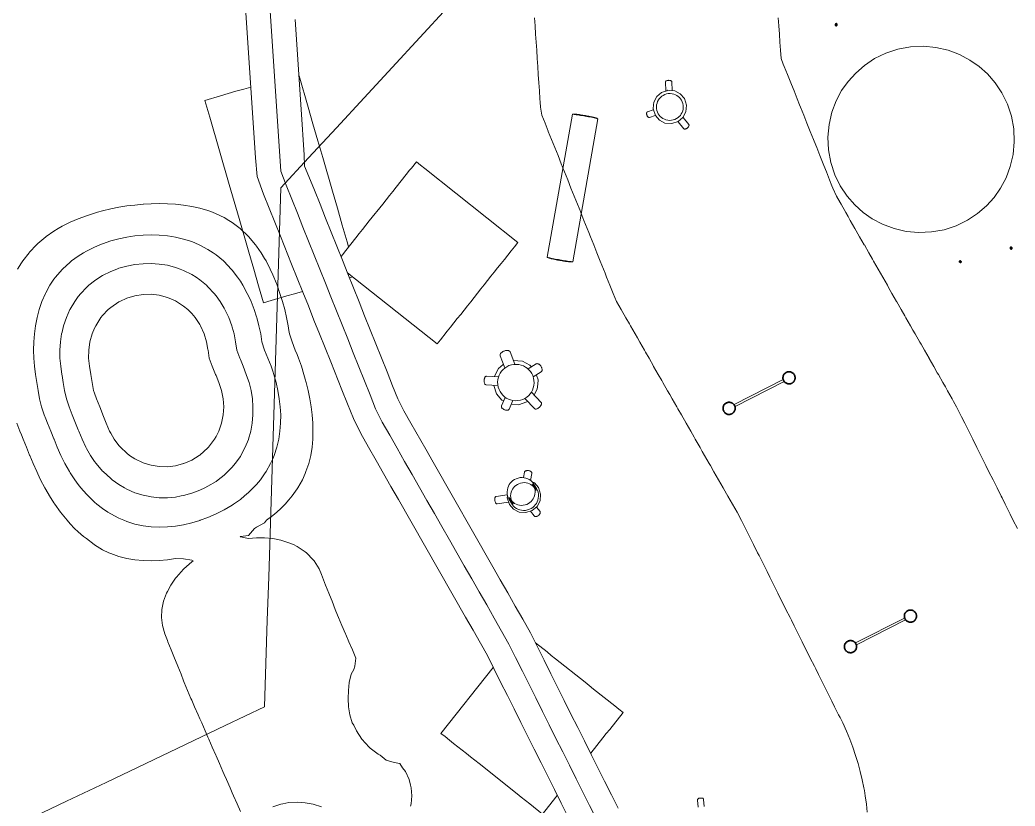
# Model space of a CAD drawing. Header units: millimetres. Extents: x -31757 to 121236, y -27283 to 63658.
# Drawn here: x 53617 to 65897, y 3077 to 12778 of the extents above; entities that cross this region are included whole.
import ezdxf

# ---------------------------------------------------------------- set-up
doc = ezdxf.new("R2010")
doc.units = ezdxf.units.MM
for name, color, linetype, lineweight in [('04_切断（機械室などの塊）', 7, 'Continuous', 35), ('10_見えがかり', 7, 'Continuous', 13), ('30_敷地・外構', 8, 'Continuous', 9)]:
    doc.layers.add(name, color=color, linetype=linetype, lineweight=lineweight)

msp = doc.modelspace()

# ---------------------------------------------------------------- linework, layer by layer
at = {"layer": '04_切断（機械室などの塊）'}
for points in [[(63681, 12718), (63681, 12718), (63681, 12719), (63681, 12720), (63681, 12721), (63681, 12721), (63681, 12722), (63681, 12723), (63681, 12724), (63682, 12724), (63682, 12726), (63682, 12726), (63683, 12727), (63683, 12727), (63684, 12728), (63684, 12729), (63685, 12729), (63685, 12730), (63686, 12730), (63686, 12731), (63687, 12731), (63687, 12731), (63688, 12732), (63688, 12732), (63689, 12732), (63689, 12732), (63690, 12732), (63691, 12732), (63691, 12732), (63692, 12732), (63692, 12731), (63693, 12731), (63693, 12731), (63694, 12731), (63695, 12730), (63695, 12730), (63696, 12729), (63696, 12729), (63696, 12728), (63697, 12727), (63697, 12726), (63697, 12726), (63698, 12725), (63698, 12724), (63698, 12723), (63698, 12723), (63698, 12722), (63699, 12721), (63699, 12720), (63699, 12719), (63699, 12718), (63699, 12718), (63698, 12717), (63698, 12716), (63698, 12715), (63698, 12715), (63698, 12714), (63698, 12713), (63697, 12712), (63697, 12712), (63696, 12711), (63696, 12710), (63696, 12709), (63695, 12709), (63695, 12708), (63694, 12708), (63694, 12707), (63693, 12707), (63692, 12706), (63692, 12706), (63691, 12706), (63691, 12706), (63690, 12706), (63690, 12706), (63689, 12706), (63689, 12706), (63688, 12706), (63688, 12706), (63687, 12706), (63687, 12706), (63686, 12707), (63685, 12707), (63685, 12708), (63684, 12708), (63684, 12709), (63683, 12709), (63683, 12710), (63683, 12710), (63682, 12711), (63682, 12712), (63682, 12713), (63681, 12713), (63681, 12714), (63681, 12715), (63681, 12716), (63681, 12716), (63681, 12718)], [(65850, 9949), (65849, 9949), (65849, 9949), (65848, 9949), (65848, 9949), (65847, 9949), (65847, 9949), (65846, 9949), (65845, 9949), (65845, 9950), (65844, 9950), (65844, 9950), (65843, 9951), (65843, 9951), (65842, 9952), (65842, 9952), (65841, 9953), (65841, 9953), (65840, 9954), (65840, 9955), (65840, 9956), (65840, 9956), (65839, 9957), (65839, 9958), (65839, 9959), (65839, 9959), (65839, 9960), (65839, 9961), (65839, 9962), (65839, 9962), (65839, 9963), (65839, 9964), (65839, 9965), (65839, 9966), (65839, 9967), (65839, 9967), (65840, 9968), (65840, 9969), (65840, 9970), (65841, 9970), (65841, 9971), (65842, 9971), (65842, 9972), (65843, 9973), (65843, 9973)], [(65843, 9973), (65844, 9973), (65844, 9974), (65845, 9974), (65845, 9974), (65846, 9975), (65847, 9975), (65847, 9975), (65848, 9975), (65848, 9975), (65849, 9975), (65849, 9975), (65850, 9974), (65850, 9974), (65851, 9974), (65851, 9974), (65852, 9973)], [(65852, 9973), (65852, 9973), (65853, 9972), (65853, 9972), (65854, 9971), (65854, 9971), (65855, 9970), (65855, 9969), (65855, 9968), (65856, 9968), (65856, 9967), (65856, 9966), (65856, 9965), (65856, 9965), (65857, 9964), (65857, 9963), (65857, 9962), (65857, 9961), (65857, 9960), (65857, 9960), (65856, 9959), (65856, 9958), (65856, 9957), (65856, 9957), (65856, 9956), (65855, 9955), (65855, 9954), (65855, 9954), (65854, 9953), (65854, 9952), (65853, 9952), (65853, 9951), (65852, 9951), (65852, 9950), (65851, 9950), (65851, 9950), (65850, 9949)], [(65213, 9789), (65213, 9790), (65212, 9791), (65212, 9791), (65211, 9792), (65211, 9792), (65211, 9793), (65210, 9794), (65210, 9794), (65210, 9795), (65210, 9796), (65210, 9796), (65210, 9797), (65210, 9798), (65210, 9798), (65210, 9799), (65210, 9799), (65211, 9800), (65211, 9800), (65211, 9801), (65211, 9801), (65212, 9802), (65212, 9802), (65213, 9802), (65213, 9803), (65214, 9803), (65214, 9804), (65215, 9804), (65215, 9804), (65216, 9804), (65217, 9804), (65217, 9804), (65218, 9804), (65219, 9804), (65220, 9804), (65220, 9804), (65221, 9804)], [(65221, 9804), (65222, 9804), (65223, 9804), (65223, 9804), (65224, 9803), (65224, 9803), (65225, 9803), (65226, 9803), (65226, 9802), (65227, 9802), (65227, 9801), (65228, 9801), (65229, 9800), (65229, 9800), (65230, 9799), (65230, 9799), (65230, 9798), (65231, 9797), (65231, 9797), (65231, 9796), (65232, 9795), (65232, 9795), (65232, 9794), (65232, 9793), (65232, 9793), (65232, 9792), (65232, 9792), (65232, 9791), (65232, 9790), (65231, 9790), (65231, 9789), (65231, 9789), (65231, 9789), (65230, 9788), (65230, 9788), (65229, 9787), (65229, 9787), (65228, 9787), (65228, 9786), (65227, 9786), (65226, 9786), (65226, 9786), (65225, 9785), (65224, 9785), (65224, 9785), (65223, 9785), (65222, 9785), (65222, 9785), (65221, 9786), (65220, 9786), (65219, 9786), (65219, 9786), (65218, 9786), (65217, 9787), (65217, 9787), (65216, 9787), (65216, 9788), (65215, 9788), (65214, 9789), (65214, 9789), (65213, 9789)], [(63068, 8298), (63067, 8299), (63061, 8303), (63060, 8304), (63054, 8309), (63053, 8310), (63048, 8316), (63047, 8318), (63043, 8324), (63042, 8326), (63038, 8334), (63038, 8335), (63035, 8343), (63035, 8345), (63033, 8353), (63033, 8355), (63033, 8364), (63033, 8365), (63034, 8374), (63034, 8376), (63036, 8384), (63036, 8385), (63039, 8393), (63040, 8394), (63044, 8401), (63045, 8402), (63049, 8409), (63050, 8410), (63055, 8415), (63056, 8416), (63062, 8421), (63063, 8422), (63070, 8427), (63072, 8428), (63079, 8431), (63081, 8432), (63089, 8435), (63091, 8435), (63099, 8436), (63101, 8436), (63109, 8437), (63111, 8437), (63120, 8436), (63121, 8436), (63129, 8434), (63131, 8433), (63139, 8430), (63140, 8429), (63147, 8426), (63148, 8425), (63154, 8421), (63155, 8420), (63161, 8415), (63162, 8413), (63167, 8407), (63168, 8406), (63173, 8399), (63173, 8398), (63177, 8390), (63178, 8389), (63180, 8381), (63181, 8379), (63182, 8370), (63182, 8369), (63183, 8360), (63182, 8358), (63182, 8350), (63181, 8348), (63179, 8340), (63179, 8338), (63176, 8331), (63175, 8329), (63171, 8323), (63171, 8321), (63166, 8315), (63165, 8314), (63160, 8308), (63159, 8307), (63153, 8302), (63152, 8301), (63145, 8297), (63143, 8296), (63136, 8292), (63134, 8292), (63126, 8289), (63124, 8289), (63116, 8287), (63114, 8287), (63106, 8287), (63104, 8287), (63096, 8288), (63094, 8288), (63086, 8290), (63084, 8291), (63077, 8294), (63075, 8294), (63068, 8298)], [(62329, 7921), (62328, 7922), (62321, 7926), (62320, 7927), (62315, 7932), (62314, 7934), (62308, 7940), (62308, 7941), (62303, 7948), (62302, 7949), (62299, 7957), (62298, 7958), (62295, 7966), (62295, 7968), (62294, 7977), (62293, 7978), (62293, 7987), (62293, 7989), (62294, 7997), (62294, 7999), (62296, 8007), (62297, 8008), (62300, 8016), (62300, 8017), (62304, 8024), (62305, 8026), (62309, 8032), (62310, 8033), (62315, 8039), (62317, 8040), (62323, 8045), (62324, 8046), (62331, 8050), (62332, 8051), (62340, 8055), (62341, 8055), (62349, 8058), (62351, 8058), (62360, 8060), (62361, 8060), (62370, 8060), (62372, 8060), (62380, 8059), (62382, 8059), (62390, 8057), (62391, 8056), (62399, 8053), (62400, 8053), (62407, 8049), (62409, 8048), (62415, 8044), (62416, 8043), (62421, 8038), (62422, 8037), (62428, 8031), (62429, 8029), (62433, 8022), (62434, 8021), (62437, 8013), (62438, 8012), (62441, 8004), (62441, 8002), (62443, 7994), (62443, 7992), (62443, 7983), (62443, 7982), (62442, 7973), (62442, 7971), (62440, 7963), (62439, 7962), (62436, 7954), (62436, 7953), (62432, 7946), (62431, 7945), (62427, 7938), (62426, 7937), (62421, 7932), (62419, 7931), (62414, 7925), (62412, 7925), (62405, 7920), (62404, 7919), (62396, 7916), (62395, 7915), (62387, 7912), (62385, 7912), (62377, 7911), (62375, 7911), (62366, 7910), (62364, 7910), (62356, 7911), (62354, 7911), (62346, 7913), (62345, 7914), (62337, 7917), (62336, 7918), (62329, 7921)], [(64566, 5358), (64565, 5358), (64559, 5363), (64558, 5364), (64552, 5369), (64551, 5370), (64546, 5376), (64545, 5377), (64541, 5384), (64540, 5386), (64536, 5393), (64536, 5395), (64533, 5403), (64533, 5405), (64531, 5413), (64531, 5415), (64531, 5423), (64531, 5425), (64532, 5433), (64532, 5435), (64534, 5443), (64534, 5445), (64537, 5452), (64538, 5454), (64542, 5461), (64543, 5462), (64547, 5468), (64548, 5469), (64553, 5475), (64554, 5476), (64560, 5481), (64561, 5482), (64568, 5486), (64570, 5487), (64577, 5491), (64579, 5491), (64587, 5494), (64589, 5494), (64597, 5496), (64599, 5496), (64607, 5496), (64609, 5496), (64618, 5495), (64619, 5495), (64627, 5493), (64629, 5493), (64637, 5490), (64638, 5489), (64645, 5485), (64646, 5484), (64652, 5480), (64653, 5479), (64659, 5474), (64660, 5473), (64665, 5467), (64666, 5466), (64671, 5459), (64671, 5457), (64675, 5450), (64676, 5448), (64678, 5440), (64679, 5438), (64680, 5430), (64680, 5428), (64681, 5420), (64680, 5418), (64680, 5409), (64679, 5408), (64677, 5400), (64677, 5398), (64674, 5391), (64673, 5389), (64669, 5382), (64669, 5381), (64664, 5375), (64663, 5374), (64658, 5368), (64657, 5367), (64651, 5362), (64650, 5361), (64643, 5356), (64641, 5356), (64634, 5352), (64632, 5351), (64624, 5349), (64623, 5348), (64614, 5347), (64612, 5347), (64604, 5346), (64602, 5347), (64594, 5347), (64592, 5348), (64584, 5350), (64582, 5350), (64575, 5353), (64573, 5354), (64566, 5358)], [(63827, 4981), (63826, 4982), (63819, 4986), (63818, 4987), (63813, 4992), (63812, 4993), (63806, 4999), (63806, 5001), (63801, 5007), (63800, 5009), (63797, 5016), (63796, 5018), (63793, 5026), (63793, 5028), (63792, 5036), (63791, 5038), (63791, 5047), (63791, 5048), (63792, 5057), (63792, 5058), (63794, 5066), (63795, 5068), (63798, 5076), (63798, 5077), (63802, 5084), (63803, 5085), (63807, 5091), (63808, 5092), (63813, 5098), (63815, 5099), (63821, 5104), (63822, 5105), (63829, 5110), (63830, 5110), (63838, 5114), (63839, 5115), (63847, 5117), (63849, 5118), (63858, 5119), (63859, 5119), (63868, 5120), (63870, 5120), (63878, 5119), (63880, 5118), (63888, 5116), (63889, 5116), (63897, 5113), (63898, 5112), (63905, 5109), (63907, 5108), (63913, 5103), (63914, 5102), (63919, 5097), (63920, 5096), (63926, 5090), (63927, 5089), (63931, 5082), (63932, 5081), (63935, 5073), (63936, 5071), (63939, 5063), (63939, 5062), (63941, 5053), (63941, 5051), (63941, 5043), (63941, 5041), (63940, 5033), (63940, 5031), (63938, 5023), (63937, 5021), (63934, 5014), (63934, 5012), (63930, 5005), (63929, 5004), (63925, 4998), (63924, 4997), (63919, 4991), (63918, 4990), (63912, 4985), (63910, 4984), (63903, 4980), (63902, 4979), (63894, 4975), (63893, 4975), (63885, 4972), (63883, 4972), (63875, 4970), (63873, 4970), (63864, 4970), (63863, 4970), (63854, 4971), (63852, 4971), (63844, 4973), (63843, 4974), (63835, 4976), (63834, 4977), (63827, 4981)]]:
    msp.add_lwpolyline(points, dxfattribs=at)
at = {"layer": '10_見えがかり'}
for points in [[(60379, 2949), (60296, 3115), (60213, 3281), (60130, 3447), (60047, 3613), (59964, 3779), (59881, 3944), (59798, 4110), (59715, 4276), (59632, 4442), (59549, 4608), (59466, 4774), (59386, 4934), (59300, 5089), (59208, 5249), (59116, 5410), (58288, 6860), (58196, 7021), (58011, 7343), (57919, 7505), (57823, 7674), (57732, 7859), (57659, 8042), (57590, 8214), (57452, 8558), (57383, 8731), (57314, 8903), (57245, 9075), (57176, 9248), (57107, 9420), (57038, 9592), (56970, 9765), (56832, 10109), (56763, 10281), (56694, 10454), (56624, 10628), (56544, 10845), (56525, 11075), (56513, 11261), (56500, 11446), (56476, 11816), (56463, 12001), (56451, 12186), (56439, 12372), (56414, 12742), (56402, 12927)], [(57013, 12782), (57025, 12597), (57050, 12226), (57062, 12041), (57074, 11856), (57087, 11671), (57099, 11486), (57111, 11300), (57124, 11115), (57130, 10975), (57183, 10847), (57251, 10677), (57320, 10504), (57389, 10332), (57458, 10160), (57527, 9987), (57596, 9815), (57664, 9643), (57733, 9470), (57802, 9298), (57871, 9126), (57940, 8954), (58078, 8609), (58147, 8437), (58216, 8264), (58280, 8103), (58353, 7955), (58440, 7802), (58624, 7480), (58716, 7319), (59453, 6030), (59545, 5869), (59637, 5708), (59729, 5546), (59822, 5384), (59916, 5215), (60003, 5043), (60085, 4877), (60168, 4711), (60251, 4545), (60334, 4379), (60417, 4213), (60500, 4047), (60583, 3881), (60666, 3715), (60749, 3549), (60832, 3383), (60915, 3217), (60998, 3051)], [(63757, 11906), (63837, 12019), (63930, 12122), (64039, 12217), (64164, 12300), (64302, 12368), (64451, 12417), (64607, 12446), (64765, 12453), (64921, 12438), (65071, 12404), (65212, 12351), (65339, 12283), (65453, 12203), (65556, 12111), (65651, 12001), (65734, 11877), (65802, 11738), (65851, 11589), (65880, 11433), (65887, 11275), (65872, 11119), (65837, 10969), (65785, 10829), (65717, 10701), (65637, 10587), (65544, 10484), (65435, 10389), (65310, 10306), (65172, 10239), (65023, 10189), (64867, 10161), (64709, 10154), (64553, 10168), (64403, 10203), (64262, 10256), (64135, 10324), (64021, 10403), (63918, 10496), (63823, 10605), (63740, 10730), (63672, 10868), (63623, 11017), (63594, 11173), (63587, 11331), (63602, 11488), (63637, 11638), (63690, 11778), (63757, 11906)], [(57061, 12086), (57172, 11703), (57232, 11495), (57293, 11287), (57353, 11079), (57474, 10663), (57534, 10455), (57594, 10246), (57655, 10038), (57672, 9979)], [(56091, 11841), (56187, 11869), (56283, 11897), (56379, 11924), (56465, 11949)], [(61587, 11902), (61582, 12010), (61582, 12012), (61583, 12015), (61584, 12018), (61587, 12020), (61589, 12023), (61593, 12025), (61597, 12027), (61602, 12029), (61606, 12030), (61611, 12031), (61616, 12032), (61621, 12032), (61626, 12033), (61631, 12032), (61636, 12032), (61641, 12031), (61645, 12029), (61650, 12028), (61653, 12026), (61657, 12024), (61659, 12021), (61661, 12019), (61662, 12016), (61662, 12014), (61667, 11906)], [(57102, 9427), (57007, 9399), (56911, 9372), (56719, 9316), (56623, 9288), (56562, 9496), (56502, 9704), (56442, 9912), (56321, 10328), (56261, 10537), (56200, 10745), (56080, 11161), (55959, 11577), (55899, 11785), (56091, 11841)], [(61475, 11832), (61534, 11883), (61599, 11904), (61614, 11909), (61627, 11908), (61697, 11901), (61766, 11865), (61817, 11807), (61843, 11727), (61835, 11643), (61835, 11643), (61835, 11643), (61799, 11575), (61740, 11524), (61661, 11498), (61577, 11505), (61508, 11541), (61458, 11600), (61431, 11680), (61436, 11730), (61439, 11764), (61475, 11832)], [(61496, 11790), (61507, 11806), (61521, 11821), (61537, 11835), (61555, 11847), (61574, 11857), (61596, 11864), (61618, 11868), (61641, 11869), (61664, 11867), (61685, 11862), (61705, 11854), (61724, 11844), (61740, 11833), (61755, 11820), (61769, 11804), (61781, 11786), (61790, 11766), (61797, 11745), (61802, 11722), (61803, 11699), (61801, 11677), (61796, 11655), (61788, 11635), (61778, 11617), (61767, 11600), (61753, 11585), (61738, 11572), (61720, 11560), (61700, 11550), (61678, 11543), (61656, 11539), (61633, 11538), (61611, 11540), (61589, 11545), (61569, 11553), (61550, 11562), (61534, 11574), (61519, 11587), (61505, 11603), (61494, 11621), (61484, 11641), (61477, 11662), (61473, 11685), (61472, 11707), (61474, 11730), (61479, 11752), (61486, 11772), (61496, 11790)], [(61352, 11607), (61351, 11611), (61350, 11616), (61349, 11620), (61349, 11625), (61350, 11629), (61351, 11633), (61352, 11636), (61354, 11639), (61355, 11641), (61357, 11643), (61360, 11644), (61433, 11670)], [(60456, 11612), (60467, 11610), (60482, 11608), (60498, 11606), (60516, 11603), (60535, 11600), (60555, 11597), (60575, 11594), (60593, 11590), (60612, 11587), (60632, 11583), (60651, 11580), (60670, 11576), (60688, 11572), (60705, 11569), (60719, 11566), (60730, 11563), (60739, 11561), (60746, 11559), (60749, 11558), (60750, 11557), (60439, 9794), (60438, 9794), (60434, 9794), (60428, 9794), (60419, 9795), (60407, 9797), (60392, 9798), (60376, 9801), (60358, 9804), (60339, 9807), (60319, 9810), (60300, 9813), (60281, 9817), (60262, 9820), (60242, 9823), (60223, 9827), (60204, 9831), (60186, 9834), (60169, 9838), (60155, 9841), (60144, 9844), (60135, 9846), (60129, 9848), (60125, 9849), (60124, 9850), (60435, 11613), (60436, 11613), (60440, 11613), (60446, 11613), (60456, 11612)], [(60448, 11614), (60448, 11615), (60450, 11616), (60453, 11616), (60459, 11615), (60467, 11615)], [(60467, 11615), (60478, 11613), (60492, 11611), (60507, 11609), (60523, 11607), (60541, 11604), (60559, 11601), (60577, 11598), (60594, 11595), (60612, 11592), (60630, 11588), (60648, 11585), (60665, 11582), (60682, 11578), (60697, 11575), (60710, 11572), (60720, 11570), (60728, 11568), (60734, 11566), (60737, 11565), (60738, 11564), (60738, 11563)], [(60481, 11614), (60483, 11614), (60490, 11613)], [(60490, 11613), (60499, 11612), (60510, 11611), (60522, 11609), (60536, 11607), (60551, 11604), (60565, 11602), (60580, 11599), (60595, 11597), (60609, 11594), (60624, 11592), (60639, 11589), (60653, 11586), (60662, 11584)], [(60672, 11582), (60679, 11581), (60690, 11578), (60695, 11577)], [(61455, 11600), (61384, 11575), (61382, 11575), (61379, 11575), (61376, 11575), (61373, 11576), (61370, 11578), (61367, 11580), (61364, 11583), (61361, 11587), (61359, 11591), (61357, 11595), (61355, 11599), (61353, 11603), (61352, 11607)], [(61800, 11573), (61872, 11487), (61873, 11485), (61874, 11483), (61874, 11480), (61874, 11476), (61873, 11473), (61872, 11469), (61870, 11465), (61867, 11460), (61864, 11456), (61861, 11452), (61857, 11449), (61854, 11446), (61850, 11443), (61846, 11440), (61842, 11437), (61837, 11435), (61833, 11433), (61828, 11432), (61824, 11431), (61820, 11431), (61817, 11431), (61814, 11432), (61812, 11433), (61810, 11435), (61738, 11521)], [(57762, 10089), (57803, 10141), (57845, 10193), (57886, 10245), (57928, 10297), (58094, 10506), (58135, 10558), (58177, 10610), (58218, 10662), (58260, 10715), (58384, 10871), (58426, 10923), (58447, 10949), (58509, 11028), (58561, 10986), (58613, 10945), (59761, 10032), (59720, 9979), (59678, 9927), (59637, 9875), (59595, 9823), (59554, 9771), (59512, 9719), (59471, 9666), (59429, 9614), (59388, 9562), (59346, 9510), (59305, 9458), (59222, 9353), (59180, 9301), (59139, 9249), (59097, 9197), (59056, 9145), (59014, 9092), (58973, 9040), (58931, 8988), (58890, 8936), (58848, 8884), (58834, 8866), (58807, 8832), (58765, 8779), (57660, 9658)], [(57580, 9860), (57596, 9880), (57637, 9932), (57762, 10089)], [(60426, 9792), (60426, 9792), (60425, 9791), (60421, 9791), (60415, 9791), (60407, 9792), (60396, 9794), (60383, 9795), (60367, 9798), (60351, 9800), (60333, 9803), (60315, 9806), (60297, 9809), (60280, 9812), (60262, 9815), (60244, 9818), (60227, 9822), (60209, 9825), (60193, 9828), (60178, 9832), (60165, 9834), (60154, 9837), (60146, 9839), (60140, 9841), (60137, 9842), (60136, 9843), (60136, 9844)], [(60200, 9825), (60197, 9826), (60187, 9828), (60178, 9830), (60171, 9832), (60171, 9832)], [(60327, 9802), (60323, 9803), (60308, 9805), (60294, 9808), (60279, 9810), (60265, 9813), (60251, 9815), (60236, 9818), (60222, 9821), (60218, 9822)], [(60388, 9794), (60382, 9794), (60373, 9795), (60362, 9797), (60350, 9798), (60338, 9800)], [(57722, 9607), (57685, 9596)], [(59599, 8484), (59543, 8635), (59542, 8639), (59542, 8644), (59543, 8649), (59545, 8655), (59548, 8660), (59552, 8666), (59557, 8671), (59563, 8676), (59570, 8681), (59577, 8685), (59585, 8689), (59592, 8692), (59600, 8695), (59607, 8697), (59616, 8698), (59624, 8699), (59632, 8699), (59639, 8698), (59646, 8697), (59652, 8695), (59657, 8692), (59661, 8689), (59664, 8685), (59666, 8681), (59723, 8530)], [(59472, 8378), (59473, 8384), (59521, 8475)], [(59545, 8421), (59561, 8444), (59579, 8464), (59600, 8482), (59625, 8499), (59652, 8512), (59681, 8521), (59711, 8527), (59742, 8528), (59773, 8526), (59802, 8519), (59830, 8508), (59855, 8495), (59877, 8480), (59897, 8461), (59916, 8440), (59932, 8416), (59945, 8389), (59955, 8359), (59960, 8329), (59962, 8298), (59959, 8267), (59952, 8238), (59942, 8211), (59929, 8186), (59913, 8163), (59895, 8143), (59873, 8125), (59849, 8108), (59822, 8095), (59793, 8086), (59762, 8080), (59731, 8079), (59701, 8081), (59671, 8088), (59644, 8099), (59619, 8112), (59597, 8127), (59577, 8146), (59558, 8167), (59542, 8191), (59529, 8218), (59519, 8248), (59513, 8278), (59512, 8309), (59515, 8340), (59522, 8369), (59532, 8396), (59545, 8421)], [(59521, 8475), (59581, 8527)], [(59707, 8578), (59761, 8573), (59817, 8568), (59909, 8519), (59928, 8497)], [(59890, 8471), (59988, 8533), (59991, 8535), (59996, 8536), (60000, 8537), (60006, 8536), (60011, 8535), (60017, 8532), (60023, 8529), (60028, 8525), (60034, 8520), (60039, 8515), (60043, 8509), (60047, 8503), (60051, 8497), (60054, 8491), (60057, 8484), (60059, 8477), (60060, 8470), (60061, 8464), (60061, 8457), (60060, 8452), (60058, 8447), (60056, 8443), (60053, 8439), (60050, 8437), (59952, 8374)], [(59346, 8306), (59345, 8312), (59344, 8319), (59344, 8325), (59344, 8332), (59345, 8338), (59346, 8345), (59348, 8351), (59350, 8357), (59352, 8363), (59355, 8369), (59358, 8373), (59362, 8377), (59365, 8380), (59369, 8382), (59372, 8383), (59376, 8383), (59521, 8372)], [(59991, 8396), (60011, 8335), (60007, 8284), (60001, 8223), (59963, 8150)], [(59513, 8266), (59368, 8277), (59365, 8278), (59362, 8279), (59358, 8281), (59355, 8285), (59352, 8289), (59350, 8294), (59348, 8299), (59346, 8306)], [(59584, 8077), (59565, 8087), (59498, 8166), (59464, 8268)], [(62430, 8031), (63035, 8339)], [(63046, 8317), (62441, 8008)], [(59558, 8007), (59558, 8010), (59559, 8014), (59604, 8120)], [(59929, 8183), (60050, 8056), (60052, 8053), (60053, 8050), (60054, 8046), (60054, 8042), (60053, 8037), (60051, 8031), (60049, 8025), (60046, 8020), (60042, 8014), (60038, 8008), (60033, 8003), (60029, 7998), (60024, 7994), (60018, 7990), (60013, 7986), (60007, 7982), (60001, 7979), (59995, 7977), (59989, 7976), (59984, 7975), (59980, 7975), (59976, 7976), (59973, 7978), (59970, 7980), (59849, 8106)], [(59698, 8080), (59653, 7974), (59651, 7971), (59649, 7968), (59645, 7966), (59641, 7964), (59637, 7962), (59631, 7961), (59625, 7961), (59619, 7961), (59613, 7962), (59607, 7964), (59601, 7965), (59595, 7968), (59589, 7970), (59584, 7973), (59579, 7977), (59574, 7981), (59569, 7985), (59565, 7989), (59562, 7994), (59560, 7998), (59559, 8003), (59558, 8007)], [(59881, 8070), (59874, 8064), (59768, 8029), (59768, 8029), (59682, 8037)], [(59668, 7062), (59683, 7078), (59700, 7093), (59719, 7106), (59741, 7117), (59764, 7125), (59789, 7130), (59813, 7131), (59838, 7129), (59861, 7124), (59883, 7115), (59903, 7105), (59921, 7093), (59937, 7079), (59952, 7062), (59964, 7042), (59993, 6994), (60003, 6972), (60011, 6949), (60015, 6925), (60016, 6900), (60014, 6876), (60009, 6853), (60000, 6831), (59990, 6811), (59977, 6793), (59963, 6777), (59946, 6762), (59926, 6749), (59905, 6739), (59881, 6731), (59857, 6726), (59832, 6725), (59808, 6727), (59784, 6732), (59763, 6740), (59743, 6751), (59725, 6763), (59709, 6777), (59694, 6794), (59681, 6813), (59653, 6862), (59642, 6883), (59635, 6906), (59630, 6931), (59629, 6955), (59632, 6979), (59637, 7003), (59645, 7025), (59656, 7045), (59668, 7062)], [(59832, 7131), (59844, 7199), (59845, 7202), (59847, 7205), (59849, 7208), (59852, 7211), (59856, 7213), (59861, 7215), (59866, 7216), (59871, 7217), (59877, 7218), (59883, 7218), (59889, 7217), (59894, 7217), (59900, 7215), (59905, 7214), (59910, 7212), (59916, 7209), (59921, 7206), (59925, 7203), (59928, 7200), (59931, 7196), (59933, 7193), (59935, 7189), (59935, 7186), (59935, 7182), (59919, 7096)], [(59938, 7080), (59966, 7065), (60016, 7007), (60042, 6927), (60035, 6843), (59999, 6775), (59940, 6724), (59860, 6698), (59777, 6705), (59708, 6741), (59657, 6800), (59631, 6880), (59633, 6904)], [(59863, 7066), (59841, 7068), (59818, 7067), (59796, 7062), (59774, 7055), (59755, 7045), (59737, 7033), (59721, 7020), (59708, 7005), (59696, 6989), (59686, 6970), (59679, 6950), (59674, 6929), (59672, 6906), (59673, 6884), (59677, 6861), (59682, 6846), (59691, 6836), (59706, 6823), (59722, 6811), (59740, 6802), (59761, 6795), (59782, 6790), (59805, 6788), (59827, 6789), (59850, 6793), (59871, 6800), (59891, 6810), (59909, 6822), (59925, 6836), (59938, 6851), (59949, 6867), (59959, 6885), (59967, 6906), (59972, 6927), (59974, 6949), (59973, 6972), (59969, 6994), (59964, 7009), (59955, 7020), (59940, 7033), (59923, 7044), (59905, 7054), (59885, 7061), (59863, 7066)], [(59949, 7044), (59944, 7048), (59944, 7048), (59952, 7035), (59980, 6987), (59987, 6972), (59987, 6972), (59983, 6998), (59976, 7017), (59965, 7030), (59949, 7044)], [(59482, 6830), (59480, 6836), (59478, 6842), (59477, 6847), (59477, 6853), (59476, 6858), (59476, 6864), (59477, 6870), (59478, 6875), (59479, 6880), (59480, 6885), (59482, 6889), (59485, 6892), (59487, 6894), (59490, 6896), (59492, 6896), (59631, 6918)], [(59658, 6883), (59658, 6883), (59663, 6858), (59669, 6839), (59681, 6826), (59697, 6811), (59702, 6808), (59702, 6808), (59694, 6820), (59665, 6869), (59658, 6883)], [(59647, 6827), (59507, 6805), (59504, 6805), (59501, 6805), (59498, 6807), (59495, 6809), (59492, 6812), (59489, 6816), (59486, 6820), (59484, 6825), (59482, 6830)], [(59993, 6767), (60035, 6711), (60036, 6708), (60038, 6705), (60038, 6701), (60038, 6697), (60037, 6693), (60035, 6688), (60033, 6683), (60030, 6678), (60027, 6674), (60023, 6670), (60019, 6666), (60014, 6662), (60010, 6659), (60005, 6656), (60000, 6654), (59994, 6652), (59989, 6651), (59984, 6650), (59979, 6650), (59974, 6650), (59970, 6651), (59967, 6653), (59964, 6655), (59961, 6657), (59919, 6715)], [(63928, 5090), (64533, 5398)], [(64544, 5376), (63939, 5068)], [(59981, 5091), (60122, 4979), (60174, 4937), (60226, 4896), (60591, 4605), (60643, 4564), (60696, 4522), (60956, 4315), (61009, 4273), (61061, 4232), (60895, 4023), (60853, 3971), (60812, 3919), (60661, 3729)], [(60247, 3208), (60231, 3188), (60065, 2979), (59908, 3104), (59856, 3145), (59804, 3187), (59752, 3228), (59282, 3602), (59230, 3643), (59178, 3685), (59126, 3726), (59073, 3768), (59021, 3809), (58969, 3851), (58917, 3892), (58865, 3934), (58813, 3975), (59458, 4786)], [(61985, 3066), (61978, 3152), (61978, 3154), (61979, 3157), (61980, 3160), (61982, 3163), (61985, 3166), (61988, 3168), (61992, 3171), (61996, 3173), (62000, 3174), (62005, 3176), (62010, 3177), (62014, 3177), (62019, 3177), (62024, 3177), (62029, 3177), (62033, 3176), (62038, 3174), (62042, 3173), (62046, 3171), (62049, 3168), (62051, 3166), (62053, 3163), (62054, 3161), (62054, 3158), (62061, 3073)]]:
    msp.add_lwpolyline(points, dxfattribs=at)
at = {"layer": '30_敷地・外構'}
for points in [[(53703, 2904), (54192, 3137), (54681, 3370), (55170, 3604), (55659, 3837), (56148, 4070), (56637, 4304), (56653, 4837), (56670, 5370), (56687, 5904), (56703, 6437), (56720, 6970), (56737, 7504), (56754, 8037), (56770, 8570), (56787, 9104), (56804, 9637), (56820, 10170), (56837, 10704), (57180, 11075), (57523, 11446), (57866, 11818), (58209, 12189), (58551, 12561), (58894, 12932)], [(56701, 12947), (56713, 12762), (56726, 12577), (56738, 12392), (56750, 12206), (56763, 12021), (56775, 11836), (56787, 11651), (56800, 11466), (56812, 11281), (56824, 11095), (56837, 10910), (56904, 10737), (56972, 10565), (57041, 10393), (57110, 10221), (57179, 10048), (57248, 9876), (57317, 9704), (57386, 9531), (57455, 9359), (57524, 9187), (57593, 9014), (57662, 8842), (57730, 8670), (57799, 8498), (57868, 8325), (57937, 8153), (58006, 7981), (58088, 7815), (58180, 7653), (58272, 7492), (58364, 7331), (58456, 7170), (58548, 7009), (58640, 6848), (58732, 6687), (58824, 6526), (58916, 6364), (59008, 6203), (59100, 6042), (59192, 5881), (59285, 5720), (59377, 5559), (59469, 5398), (59561, 5237), (59651, 5075), (59734, 4909), (59817, 4743), (59900, 4577), (59983, 4411), (60066, 4245), (60149, 4079), (60232, 3913), (60315, 3747), (60398, 3581), (60481, 3415), (60564, 3249), (60647, 3083), (60730, 2917)], [(64073, 3003), (64062, 3103), (64048, 3203), (64037, 3269), (64031, 3303), (64010, 3403), (63987, 3503), (63960, 3603), (63937, 3678), (63929, 3703), (63895, 3803), (63857, 3903), (63837, 3952), (63815, 4003), (63770, 4103), (63737, 4170), (63720, 4203), (63670, 4303), (63637, 4370), (63620, 4403), (63570, 4503), (63537, 4570), (63520, 4603), (63470, 4703), (63437, 4771), (63420, 4803), (63370, 4903), (63337, 4971), (63320, 5003), (63270, 5103), (63237, 5171), (63220, 5203), (63170, 5303), (63137, 5371), (63120, 5403), (63070, 5503), (63037, 5571), (63020, 5603), (62970, 5703), (62937, 5771), (62920, 5803), (62870, 5903), (62837, 5971), (62820, 6003), (62770, 6103), (62737, 6171), (62720, 6203), (62670, 6303), (62637, 6371), (62620, 6403), (62570, 6503), (62537, 6570), (62520, 6603), (62466, 6703), (62437, 6754), (62409, 6803), (62351, 6903), (62337, 6929), (62294, 7003), (62237, 7103), (62237, 7104), (62180, 7203), (62137, 7279), (62123, 7303), (62066, 7403), (62037, 7454), (62009, 7503), (61951, 7603), (61937, 7629), (61894, 7703), (61837, 7803), (61837, 7804), (61780, 7903), (61737, 7979), (61723, 8003), (61666, 8103), (61637, 8154), (61609, 8203), (61552, 8303), (61537, 8329), (61494, 8403), (61437, 8503), (61437, 8504), (61380, 8603), (61337, 8679), (61323, 8703), (61266, 8803), (61237, 8854), (61209, 8903), (61152, 9003), (61137, 9029), (61094, 9103), (61037, 9203), (61037, 9204), (60980, 9303), (60937, 9403), (60937, 9404), (60897, 9503), (60857, 9603), (60837, 9654), (60817, 9703), (60777, 9803), (60737, 9903), (60737, 9904), (60697, 10003), (60657, 10103), (60637, 10154), (60617, 10203), (60577, 10303), (60537, 10403), (60537, 10404), (60497, 10503), (60457, 10603), (60437, 10654), (60417, 10703), (60377, 10803), (60337, 10903), (60337, 10904), (60297, 11003), (60257, 11103), (60237, 11154), (60217, 11203), (60177, 11303), (60137, 11403), (60137, 11404), (60097, 11503), (60057, 11603), (60041, 11703), (60037, 11762), (60034, 11803), (60028, 11903), (60021, 12003), (60014, 12103), (60008, 12203), (60001, 12303), (59994, 12403), (59988, 12503), (59981, 12603), (59974, 12703), (59968, 12803)], [(65925, 6503), (65875, 6603), (65837, 6679), (65825, 6703), (65775, 6803), (65737, 6879), (65725, 6903), (65675, 7003), (65637, 7079), (65625, 7103), (65575, 7203), (65537, 7279), (65525, 7303), (65475, 7403), (65437, 7479), (65425, 7503), (65375, 7603), (65337, 7679), (65325, 7703), (65275, 7803), (65237, 7879), (65225, 7903), (65173, 8003), (65137, 8071), (65120, 8103), (65064, 8203), (65037, 8250), (65007, 8303), (64950, 8403), (64937, 8425), (64893, 8503), (64837, 8600), (64835, 8603), (64778, 8703), (64737, 8775), (64721, 8803), (64664, 8903), (64637, 8950), (64607, 9003), (64550, 9103), (64537, 9126), (64493, 9203), (64437, 9301), (64435, 9303), (64378, 9403), (64337, 9476), (64321, 9503), (64264, 9603), (64237, 9651), (64207, 9703), (64150, 9803), (64137, 9826), (64093, 9903), (64037, 10001), (64035, 10003), (63978, 10103), (63937, 10176), (63921, 10203), (63864, 10303), (63837, 10351), (63807, 10403), (63750, 10503), (63737, 10526), (63693, 10603), (63648, 10703), (63637, 10732), (63608, 10803), (63569, 10903), (63537, 10982), (63529, 11003), (63489, 11103), (63449, 11203), (63437, 11232), (63409, 11303), (63369, 11403), (63337, 11482), (63329, 11503), (63289, 11603), (63249, 11703), (63237, 11732), (63209, 11803), (63169, 11903), (63137, 11982), (63129, 12003), (63089, 12103), (63049, 12203), (63037, 12232), (63010, 12303), (63001, 12403), (62994, 12503), (62988, 12603), (62981, 12703), (62974, 12803)], [(53587, 9704), (53637, 9781), (53652, 9804), (53730, 9904), (53737, 9911), (53823, 10004), (53837, 10017), (53937, 10102), (53939, 10104), (54037, 10173), (54088, 10204), (54137, 10232), (54237, 10282), (54288, 10304), (54337, 10325), (54437, 10362), (54537, 10394), (54573, 10404), (54637, 10422), (54737, 10446), (54837, 10466), (54937, 10482), (55037, 10494), (55137, 10503), (55144, 10504), (55237, 10509), (55337, 10512), (55437, 10510), (55535, 10504), (55537, 10504), (55637, 10493), (55737, 10477), (55837, 10455), (55937, 10425), (55993, 10404), (56037, 10387), (56137, 10339), (56196, 10304), (56237, 10278), (56334, 10204), (56337, 10201), (56437, 10106), (56439, 10104), (56523, 10004), (56537, 9986), (56594, 9904), (56637, 9833), (56654, 9804), (56706, 9704), (56737, 9634), (56751, 9604), (56791, 9504), (56825, 9404), (56837, 9366), (56857, 9304), (56884, 9204), (56908, 9104), (56927, 9004), (56937, 8945), (56944, 8904), (56976, 8804), (57015, 8704), (57037, 8648), (57055, 8604), (57091, 8504), (57122, 8404), (57137, 8347), (57149, 8304), (57174, 8204), (57195, 8104), (57211, 8004), (57223, 7904), (57231, 7804), (57233, 7704), (57231, 7604), (57222, 7504), (57206, 7404), (57181, 7304), (57147, 7204), (57137, 7181), (57103, 7104), (57046, 7004), (57037, 6991), (56976, 6904), (56937, 6857), (56890, 6804), (56837, 6751), (56786, 6704), (56737, 6663), (56661, 6604), (56637, 6572), (56537, 6519), (56513, 6504), (56437, 6417), (56337, 6404), (56335, 6404), (56337, 6399), (56437, 6379), (56537, 6388), (56637, 6387), (56737, 6378), (56837, 6358), (56937, 6327), (56992, 6304), (57037, 6281), (57137, 6216), (57152, 6204), (57237, 6117), (57248, 6104), (57308, 6004), (57337, 5935), (57349, 5904), (57389, 5804), (57429, 5704), (57437, 5685), (57469, 5604), (57509, 5504), (57537, 5435), (57549, 5404), (57589, 5304), (57633, 5204), (57637, 5195), (57676, 5104), (57720, 5004), (57737, 4966), (57764, 4904), (57751, 4804), (57737, 4761), (57705, 4704), (57678, 4604), (57673, 4504), (57667, 4404), (57673, 4304), (57689, 4204), (57718, 4104), (57737, 4075), (57771, 4004), (57837, 3904), (57837, 3904), (57925, 3804), (57937, 3791), (58037, 3718), (58061, 3704), (58137, 3643), (58237, 3617), (58304, 3604), (58337, 3550), (58376, 3504), (58419, 3404), (58437, 3337), (58445, 3304)], [(56750, 8404), (56779, 8304), (56801, 8204), (56818, 8104), (56829, 8004), (56835, 7904), (56834, 7804), (56826, 7704), (56811, 7604), (56787, 7504), (56754, 7404), (56737, 7363), (56710, 7304), (56655, 7204), (56637, 7177), (56584, 7104), (56537, 7047), (56497, 7004), (56437, 6946), (56389, 6904), (56337, 6862), (56254, 6804), (56237, 6792), (56137, 6733), (56081, 6704), (56037, 6682), (55937, 6638), (55841, 6604), (55837, 6602), (55737, 6572), (55637, 6549), (55537, 6533), (55437, 6523), (55337, 6519), (55237, 6524), (55137, 6536), (55037, 6557), (54937, 6588), (54898, 6604), (54837, 6629), (54737, 6682), (54703, 6704), (54637, 6748), (54567, 6804), (54537, 6829), (54459, 6904), (54437, 6927), (54370, 7004), (54337, 7045), (54294, 7104), (54237, 7189), (54227, 7204), (54170, 7304), (54137, 7370), (54120, 7404), (54078, 7504), (54038, 7604), (54037, 7607), (53998, 7704), (53958, 7804), (53937, 7857), (53918, 7904), (53884, 8004), (53859, 8104), (53841, 8204), (53837, 8230), (53826, 8304), (53811, 8404), (53797, 8504), (53788, 8604), (53785, 8704), (53788, 8804), (53795, 8904), (53809, 9004), (53828, 9104), (53837, 9137), (53855, 9204), (53889, 9304), (53933, 9404), (53937, 9411), (53988, 9504), (54037, 9577), (54057, 9604), (54137, 9697), (54143, 9704), (54237, 9790), (54254, 9804), (54337, 9864), (54400, 9904), (54437, 9925), (54537, 9975), (54605, 10004), (54637, 10016), (54737, 10050), (54837, 10077), (54937, 10097), (54981, 10104), (55037, 10112), (55137, 10121), (55237, 10124), (55337, 10122), (55437, 10113), (55493, 10104), (55537, 10097), (55637, 10074), (55737, 10042), (55829, 10004), (55837, 10000), (55937, 9947), (56003, 9904), (56037, 9880), (56128, 9804), (56137, 9796), (56225, 9704), (56237, 9689), (56303, 9604), (56337, 9553), (56368, 9504), (56422, 9404), (56437, 9373), (56469, 9304), (56508, 9204), (56537, 9113), (56540, 9104), (56567, 9004), (56588, 8904), (56603, 8804), (56636, 8704), (56637, 8701), (56676, 8604), (56716, 8504), (56737, 8442), (56750, 8404)], [(56444, 8304), (56469, 8204), (56485, 8104), (56493, 8004), (56493, 7904), (56484, 7804), (56466, 7704), (56438, 7604), (56437, 7600), (56398, 7504), (56345, 7404), (56337, 7391), (56275, 7304), (56237, 7259), (56184, 7204), (56137, 7161), (56065, 7104), (56037, 7084), (55937, 7023), (55898, 7004), (55837, 6975), (55737, 6937), (55637, 6910), (55605, 6904), (55537, 6891), (55437, 6882), (55337, 6882), (55237, 6892), (55177, 6904), (55137, 6912), (55037, 6943), (54937, 6987), (54906, 7004), (54837, 7044), (54754, 7104), (54737, 7118), (54644, 7204), (54637, 7211), (54557, 7304), (54537, 7330), (54487, 7404), (54437, 7489), (54429, 7504), (54384, 7604), (54343, 7704), (54337, 7720), (54303, 7804), (54263, 7904), (54237, 7970), (54223, 8004), (54190, 8104), (54166, 8204), (54150, 8304), (54137, 8391), (54135, 8404), (54120, 8504), (54111, 8604), (54110, 8704), (54117, 8804), (54132, 8904), (54137, 8924), (54156, 9004), (54190, 9104), (54234, 9204), (54237, 9209), (54293, 9304), (54337, 9365), (54369, 9404), (54437, 9476), (54468, 9504), (54537, 9559), (54604, 9604), (54637, 9624), (54737, 9674), (54813, 9704), (54837, 9713), (54937, 9741), (55037, 9760), (55137, 9770), (55237, 9772), (55337, 9765), (55437, 9750), (55537, 9724), (55593, 9704), (55637, 9687), (55737, 9637), (55790, 9604), (55837, 9571), (55918, 9504), (55937, 9486), (56013, 9404), (56037, 9374), (56087, 9304), (56137, 9222), (56147, 9204), (56194, 9104), (56232, 9004), (56237, 8986), (56260, 8904), (56279, 8804), (56294, 8704), (56331, 8604), (56337, 8588), (56370, 8504), (56410, 8404), (56437, 8326), (56444, 8304)], [(56071, 8304), (56105, 8204), (56126, 8104), (56133, 8004), (56126, 7904), (56106, 7804), (56071, 7704), (56037, 7636), (56018, 7604), (55943, 7504), (55937, 7498), (55837, 7408), (55830, 7404), (55737, 7347), (55638, 7304), (55637, 7303), (55537, 7277), (55437, 7265), (55337, 7267), (55237, 7282), (55163, 7304), (55137, 7312), (55037, 7361), (54971, 7404), (54937, 7430), (54858, 7504), (54837, 7527), (54780, 7604), (54737, 7678), (54724, 7704), (54683, 7804), (54642, 7904), (54637, 7917), (54603, 8004), (54563, 8104), (54537, 8174), (54527, 8204), (54507, 8304), (54492, 8404), (54477, 8504), (54465, 8604), (54466, 8704), (54480, 8804), (54508, 8904), (54537, 8973), (54552, 9004), (54615, 9104), (54637, 9131), (54707, 9204), (54737, 9229), (54837, 9298), (54848, 9304), (54937, 9344), (55037, 9374), (55137, 9390), (55237, 9392), (55337, 9380), (55437, 9353), (55537, 9311), (55549, 9304), (55637, 9247), (55688, 9204), (55737, 9156), (55780, 9104), (55837, 9020), (55846, 9004), (55891, 8904), (55921, 8804), (55937, 8711), (55938, 8704), (55953, 8604), (55991, 8504), (56031, 8404), (56037, 8390), (56071, 8304)], [(56337, 3012), (56297, 3104), (56253, 3204), (56237, 3241), (56210, 3304), (56166, 3404), (56137, 3469), (56122, 3504), (56079, 3604), (56037, 3698), (56034, 3704), (55991, 3804), (55947, 3904), (55937, 3927), (55903, 4004), (55860, 4104), (55837, 4155), (55816, 4204), (55772, 4304), (55737, 4384), (55728, 4404), (55685, 4504), (55644, 4604), (55637, 4622), (55605, 4704), (55565, 4804), (55537, 4872), (55524, 4904), (55485, 5004), (55444, 5104), (55437, 5122), (55405, 5204), (55375, 5304), (55363, 5404), (55369, 5504), (55390, 5604), (55426, 5704), (55437, 5725), (55479, 5804), (55537, 5888), (55548, 5904), (55637, 6002), (55638, 6004), (55737, 6090), (55755, 6104), (55737, 6112), (55637, 6130), (55537, 6131), (55437, 6117), (55337, 6107), (55237, 6104), (55237, 6104), (55237, 6104), (55137, 6106), (55037, 6115), (54937, 6132), (54837, 6157), (54737, 6193), (54714, 6204), (54637, 6239), (54537, 6299), (54532, 6304), (54437, 6380), (54402, 6404), (54337, 6462), (54290, 6504), (54237, 6559), (54199, 6604), (54137, 6681), (54119, 6704), (54049, 6804), (54037, 6821), (53984, 6904), (53937, 6985), (53926, 7004), (53872, 7104), (53837, 7177), (53824, 7204), (53779, 7304), (53739, 7404), (53737, 7409), (53698, 7504), (53658, 7604), (53637, 7659), (53618, 7704), (53579, 7804)], [(58445, 3304), (58452, 3204), (58443, 3104), (58437, 3076)], [(57337, 3067), (57237, 3099), (57211, 3104), (57137, 3119), (57037, 3125), (56937, 3121), (56862, 3104), (56837, 3099), (56737, 3067)]]:
    msp.add_lwpolyline(points, dxfattribs=at)

doc.saveas('drawing.dxf')
